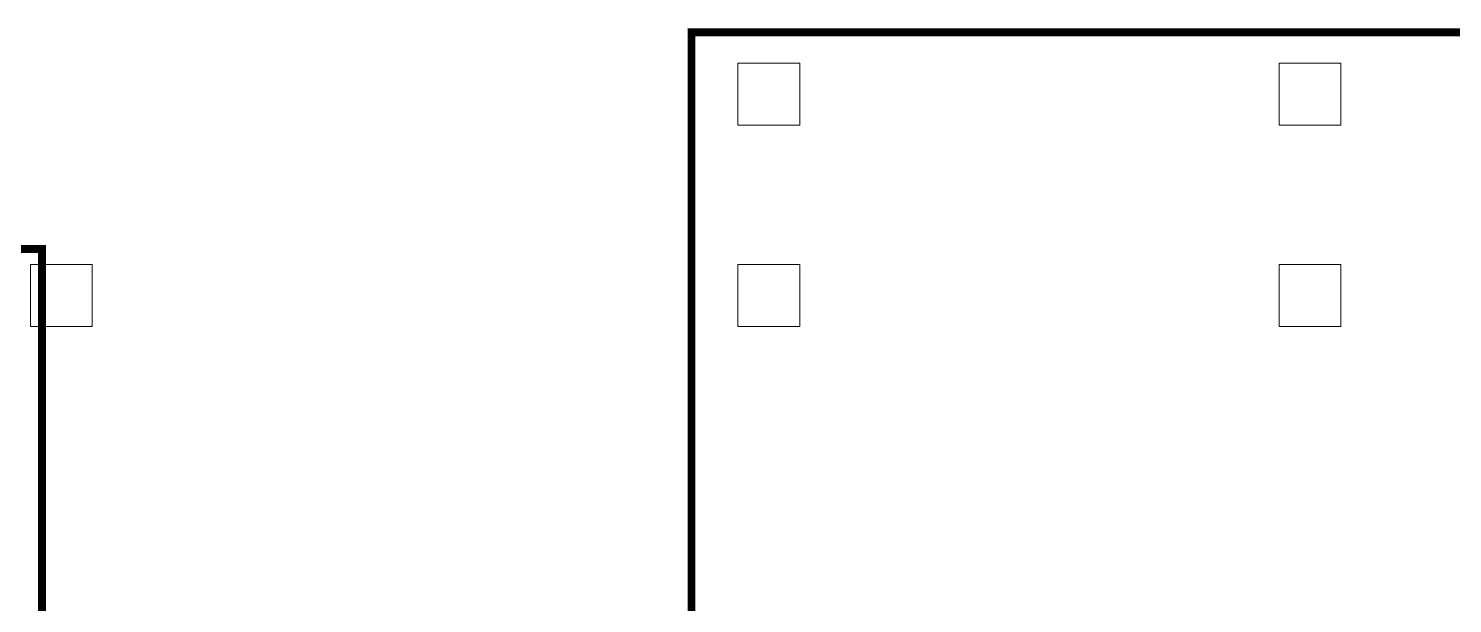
# Model space of a CAD drawing. Header units: metres. Extents: x -13621 to 152406, y -16073 to 22221.
# Drawn here: x 91522 to 93364, y 2842 to 3585 of the extents above; entities that cross this region are included whole.
import ezdxf

# ---------------------------------------------------------------- set-up
doc = ezdxf.new("R2010")
doc.units = ezdxf.units.M
doc.header["$LTSCALE"] = 100
doc.header["$MEASUREMENT"] = 0
doc.linetypes.add('DOT2', pattern=[0.125, 0, -0.125])
doc.layers.get('0').update_dxf_attribs({"color": 9, "lineweight": 9})
doc.layers.add('01', color=9, linetype='Continuous', lineweight=9)
doc.layers.add('20', color=9, linetype='DOT2', lineweight=9)

# ---------------------------------------------------------------- blocks, each defined once
blk = doc.blocks.new('p-kolon_80x80')
blk.add_lwpolyline([(-40, -40), (40, -40), (40, 40), (-40, 40)], close=True)
blk = doc.blocks.new('1.Bod.Ara.Sitatik Elk')
at = {"layer": '01'}
for p in [(8480, -5130), (9180, -5130), (7565, -5390), (8480, -5390), (9180, -5390)]:
    blk.add_blockref('p-kolon_80x80', p, dxfattribs=at)
blk = doc.blocks.new('1.Bod.Ara.Mimari Elk')
at = {"layer": '20', "ltscale": 2, "const_width": 10}
blk.add_lwpolyline([(8380, -5050), (8380, -8690), (12080, -8690), (12080, -6110), (9520, -6110), (9520, -5050)], close=True, dxfattribs=at)
blk.add_lwpolyline([(5340, -8750), (5340, -5330), (7540, -5330), (7540, -6950), (7540, -7350.38, -0.2628505), (6470, -8635), (6470, -8455), (6150, -8455), (6150, -8750)], format="xyb", close=True, dxfattribs=at)

msp = doc.modelspace()

# ---------------------------------------------------------------- block references
for name in ['1.Bod.Ara.Mimari Elk', '1.Bod.Ara.Sitatik Elk']:
    msp.add_blockref(name, (84000, 8630))

doc.saveas('drawing.dxf')
